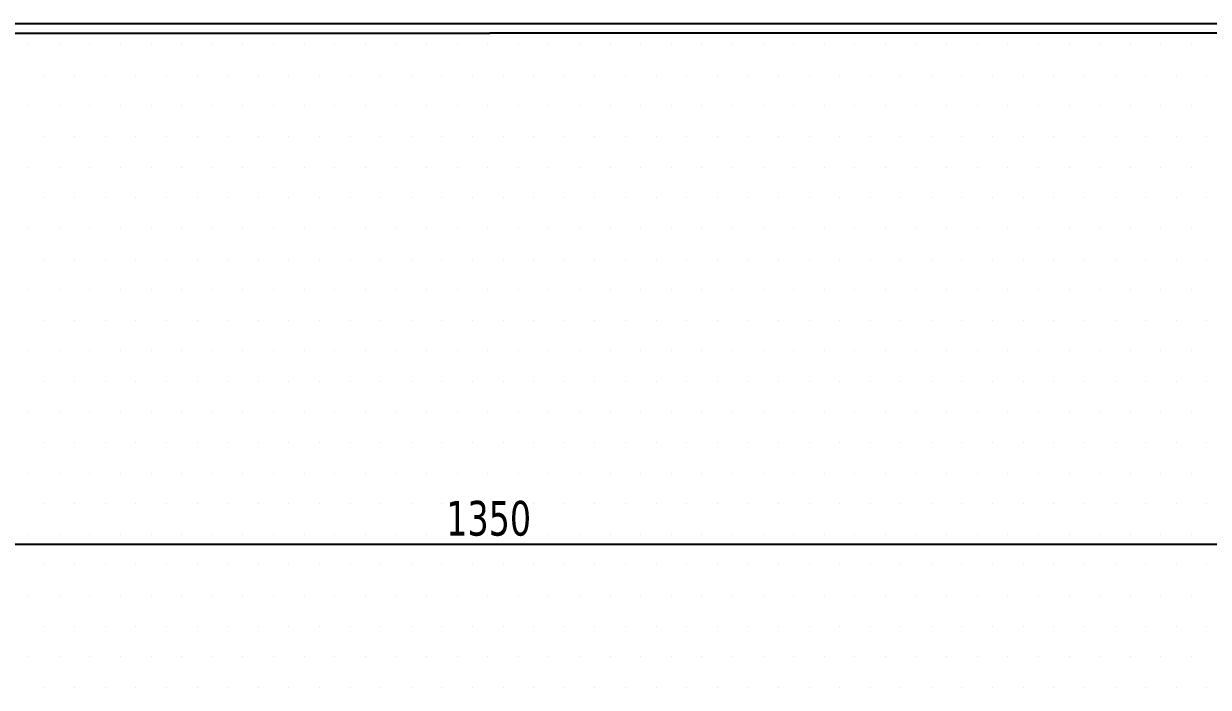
# Model space of a CAD drawing. Header units: millimetres. Extents: x 43168.9 to 43194.6, y -25545.1 to -25543.4.
# Drawn here: x 43180.0775 to 43180.2004, y -25543.9788 to -25543.9099 of the extents above; entities that cross this region are included whole.
import ezdxf

# ---------------------------------------------------------------- set-up
doc = ezdxf.new("R2010")
doc.units = ezdxf.units.MM
doc.header["$LTSCALE"] = 200
doc.linetypes.add('DASHDOT2', pattern=[0.5, 0.25, -0.125, 0, -0.125])
for name, color, linetype in [('aks_sgh', 5, 'DASHDOT2'), ('gor-2_sgh', 161, 'Continuous'), ('olcudis_sgh', 185, 'Continuous'), ('tarama-zemin_sgh', 197, 'Continuous')]:
    doc.layers.add(name, color=color, linetype=linetype)
doc.styles.add('dim', font='VERDANA.TTF', dxfattribs={"width": 0.7})

msp = doc.modelspace()

# ---------------------------------------------------------------- linework, layer by layer
at = {"layer": 'aks_sgh'}
msp.add_line((43180.52688, -25543.90991), (43179.72488, -25543.90991), dxfattribs=at)
at = {"layer": 'gor-2_sgh'}
for p in [(43179.99088, -25543.91091), (43180.26088, -25543.91091)]:
    msp.add_line(p, (43180.12588, -25543.91091), dxfattribs=at)
at = {"layer": 'olcudis_sgh'}
msp.add_line((43180.26113, -25543.96394), (43179.99063, -25543.96394), dxfattribs=at)
at = {"layer": 'tarama-zemin_sgh'}
for p, q in [((43180.07802, -25543.9121), (43180.07802, -25543.9121)), ((43180.0812, -25543.9121), (43180.0812, -25543.9121)), ((43180.08437, -25543.9121), (43180.08437, -25543.9121)), ((43180.08755, -25543.9121), (43180.08755, -25543.9121)), ((43180.09072, -25543.9121), (43180.09072, -25543.9121)), ((43180.0939, -25543.9121), (43180.0939, -25543.9121)), ((43180.09707, -25543.9121), (43180.09707, -25543.9121)), ((43180.10025, -25543.9121), (43180.10025, -25543.9121)), ((43180.10342, -25543.9121), (43180.10342, -25543.9121)), ((43180.1066, -25543.9121), (43180.1066, -25543.9121)), ((43180.10977, -25543.9121), (43180.10977, -25543.9121)), ((43180.11295, -25543.9121), (43180.11295, -25543.9121)), ((43180.11612, -25543.9121), (43180.11612, -25543.9121)), ((43180.1193, -25543.9121), (43180.1193, -25543.9121)), ((43180.12247, -25543.9121), (43180.12247, -25543.9121)), ((43180.12565, -25543.9121), (43180.12565, -25543.9121)), ((43180.12882, -25543.9121), (43180.12882, -25543.9121)), ((43180.132, -25543.9121), (43180.132, -25543.9121)), ((43180.13517, -25543.9121), (43180.13517, -25543.9121)), ((43180.13835, -25543.9121), (43180.13835, -25543.9121)), ((43180.14152, -25543.9121), (43180.14152, -25543.9121)), ((43180.1447, -25543.9121), (43180.1447, -25543.9121)), ((43180.14787, -25543.9121), (43180.14787, -25543.9121)), ((43180.15105, -25543.9121), (43180.15105, -25543.9121)), ((43180.15422, -25543.9121), (43180.15422, -25543.9121)), ((43180.1574, -25543.9121), (43180.1574, -25543.9121)), ((43180.16057, -25543.9121), (43180.16057, -25543.9121)), ((43180.16375, -25543.9121), (43180.16375, -25543.9121)), ((43180.16692, -25543.9121), (43180.16692, -25543.9121)), ((43180.1701, -25543.9121), (43180.1701, -25543.9121)), ((43180.17327, -25543.9121), (43180.17327, -25543.9121)), ((43180.17645, -25543.9121), (43180.17645, -25543.9121)), ((43180.17962, -25543.9121), (43180.17962, -25543.9121)), ((43180.1828, -25543.9121), (43180.1828, -25543.9121)), ((43180.18597, -25543.9121), (43180.18597, -25543.9121)), ((43180.18915, -25543.9121), (43180.18915, -25543.9121)), ((43180.19232, -25543.9121), (43180.19232, -25543.9121)), ((43180.1955, -25543.9121), (43180.1955, -25543.9121)), ((43180.19867, -25543.9121), (43180.19867, -25543.9121)), ((43180.07961, -25543.91528), (43180.07961, -25543.91528)), ((43180.08279, -25543.91528), (43180.08279, -25543.91528)), ((43180.08596, -25543.91528), (43180.08596, -25543.91528)), ((43180.08914, -25543.91528), (43180.08914, -25543.91528)), ((43180.09231, -25543.91528), (43180.09231, -25543.91528)), ((43180.09549, -25543.91528), (43180.09549, -25543.91528)), ((43180.09866, -25543.91528), (43180.09866, -25543.91528)), ((43180.10184, -25543.91528), (43180.10184, -25543.91528)), ((43180.10501, -25543.91528), (43180.10501, -25543.91528)), ((43180.10819, -25543.91528), (43180.10819, -25543.91528)), ((43180.11136, -25543.91528), (43180.11136, -25543.91528)), ((43180.11454, -25543.91528), (43180.11454, -25543.91528)), ((43180.11771, -25543.91528), (43180.11771, -25543.91528)), ((43180.12089, -25543.91528), (43180.12089, -25543.91528)), ((43180.12406, -25543.91528), (43180.12406, -25543.91528)), ((43180.12724, -25543.91528), (43180.12724, -25543.91528)), ((43180.13041, -25543.91528), (43180.13041, -25543.91528)), ((43180.13359, -25543.91528), (43180.13359, -25543.91528)), ((43180.13676, -25543.91528), (43180.13676, -25543.91528)), ((43180.13994, -25543.91528), (43180.13994, -25543.91528)), ((43180.14311, -25543.91528), (43180.14311, -25543.91528)), ((43180.14629, -25543.91528), (43180.14629, -25543.91528)), ((43180.14946, -25543.91528), (43180.14946, -25543.91528)), ((43180.15264, -25543.91528), (43180.15264, -25543.91528)), ((43180.15581, -25543.91528), (43180.15581, -25543.91528)), ((43180.15899, -25543.91528), (43180.15899, -25543.91528)), ((43180.16216, -25543.91528), (43180.16216, -25543.91528)), ((43180.16534, -25543.91528), (43180.16534, -25543.91528)), ((43180.16851, -25543.91528), (43180.16851, -25543.91528)), ((43180.17169, -25543.91528), (43180.17169, -25543.91528)), ((43180.17486, -25543.91528), (43180.17486, -25543.91528)), ((43180.17804, -25543.91528), (43180.17804, -25543.91528)), ((43180.18121, -25543.91528), (43180.18121, -25543.91528)), ((43180.18439, -25543.91528), (43180.18439, -25543.91528)), ((43180.18756, -25543.91528), (43180.18756, -25543.91528)), ((43180.19074, -25543.91528), (43180.19074, -25543.91528)), ((43180.19391, -25543.91528), (43180.19391, -25543.91528)), ((43180.19709, -25543.91528), (43180.19709, -25543.91528)), ((43180.20026, -25543.91528), (43180.20026, -25543.91528)), ((43180.07802, -25543.91845), (43180.07802, -25543.91845)), ((43180.0812, -25543.91845), (43180.0812, -25543.91845)), ((43180.08437, -25543.91845), (43180.08437, -25543.91845)), ((43180.08755, -25543.91845), (43180.08755, -25543.91845)), ((43180.09072, -25543.91845), (43180.09072, -25543.91845)), ((43180.0939, -25543.91845), (43180.0939, -25543.91845)), ((43180.09707, -25543.91845), (43180.09707, -25543.91845)), ((43180.10025, -25543.91845), (43180.10025, -25543.91845)), ((43180.10342, -25543.91845), (43180.10342, -25543.91845)), ((43180.1066, -25543.91845), (43180.1066, -25543.91845)), ((43180.10977, -25543.91845), (43180.10977, -25543.91845)), ((43180.11295, -25543.91845), (43180.11295, -25543.91845)), ((43180.11612, -25543.91845), (43180.11612, -25543.91845)), ((43180.1193, -25543.91845), (43180.1193, -25543.91845)), ((43180.12247, -25543.91845), (43180.12247, -25543.91845)), ((43180.12565, -25543.91845), (43180.12565, -25543.91845)), ((43180.12882, -25543.91845), (43180.12882, -25543.91845)), ((43180.132, -25543.91845), (43180.132, -25543.91845)), ((43180.13517, -25543.91845), (43180.13517, -25543.91845)), ((43180.13835, -25543.91845), (43180.13835, -25543.91845)), ((43180.14152, -25543.91845), (43180.14152, -25543.91845)), ((43180.1447, -25543.91845), (43180.1447, -25543.91845)), ((43180.14787, -25543.91845), (43180.14787, -25543.91845)), ((43180.15105, -25543.91845), (43180.15105, -25543.91845)), ((43180.15422, -25543.91845), (43180.15422, -25543.91845)), ((43180.1574, -25543.91845), (43180.1574, -25543.91845)), ((43180.16057, -25543.91845), (43180.16057, -25543.91845)), ((43180.16375, -25543.91845), (43180.16375, -25543.91845)), ((43180.16692, -25543.91845), (43180.16692, -25543.91845)), ((43180.1701, -25543.91845), (43180.1701, -25543.91845)), ((43180.17327, -25543.91845), (43180.17327, -25543.91845)), ((43180.17645, -25543.91845), (43180.17645, -25543.91845)), ((43180.17962, -25543.91845), (43180.17962, -25543.91845)), ((43180.1828, -25543.91845), (43180.1828, -25543.91845)), ((43180.18597, -25543.91845), (43180.18597, -25543.91845)), ((43180.18915, -25543.91845), (43180.18915, -25543.91845)), ((43180.19232, -25543.91845), (43180.19232, -25543.91845)), ((43180.1955, -25543.91845), (43180.1955, -25543.91845)), ((43180.19867, -25543.91845), (43180.19867, -25543.91845)), ((43180.07961, -25543.92163), (43180.07961, -25543.92163)), ((43180.08279, -25543.92163), (43180.08279, -25543.92163)), ((43180.08596, -25543.92163), (43180.08596, -25543.92163)), ((43180.08914, -25543.92163), (43180.08914, -25543.92163)), ((43180.09231, -25543.92163), (43180.09231, -25543.92163)), ((43180.09549, -25543.92163), (43180.09549, -25543.92163)), ((43180.09866, -25543.92163), (43180.09866, -25543.92163)), ((43180.10184, -25543.92163), (43180.10184, -25543.92163)), ((43180.10501, -25543.92163), (43180.10501, -25543.92163)), ((43180.10819, -25543.92163), (43180.10819, -25543.92163)), ((43180.11136, -25543.92163), (43180.11136, -25543.92163)), ((43180.11454, -25543.92163), (43180.11454, -25543.92163)), ((43180.11771, -25543.92163), (43180.11771, -25543.92163)), ((43180.12089, -25543.92163), (43180.12089, -25543.92163)), ((43180.12406, -25543.92163), (43180.12406, -25543.92163)), ((43180.12724, -25543.92163), (43180.12724, -25543.92163)), ((43180.13041, -25543.92163), (43180.13041, -25543.92163)), ((43180.13359, -25543.92163), (43180.13359, -25543.92163)), ((43180.13676, -25543.92163), (43180.13676, -25543.92163)), ((43180.13994, -25543.92163), (43180.13994, -25543.92163)), ((43180.14311, -25543.92163), (43180.14311, -25543.92163)), ((43180.14629, -25543.92163), (43180.14629, -25543.92163)), ((43180.14946, -25543.92163), (43180.14946, -25543.92163)), ((43180.15264, -25543.92163), (43180.15264, -25543.92163)), ((43180.15581, -25543.92163), (43180.15581, -25543.92163)), ((43180.15899, -25543.92163), (43180.15899, -25543.92163)), ((43180.16216, -25543.92163), (43180.16216, -25543.92163)), ((43180.16534, -25543.92163), (43180.16534, -25543.92163)), ((43180.16851, -25543.92163), (43180.16851, -25543.92163)), ((43180.17169, -25543.92163), (43180.17169, -25543.92163)), ((43180.17486, -25543.92163), (43180.17486, -25543.92163)), ((43180.17804, -25543.92163), (43180.17804, -25543.92163)), ((43180.18121, -25543.92163), (43180.18121, -25543.92163)), ((43180.18439, -25543.92163), (43180.18439, -25543.92163)), ((43180.18756, -25543.92163), (43180.18756, -25543.92163)), ((43180.19074, -25543.92163), (43180.19074, -25543.92163)), ((43180.19391, -25543.92163), (43180.19391, -25543.92163)), ((43180.19709, -25543.92163), (43180.19709, -25543.92163)), ((43180.20026, -25543.92163), (43180.20026, -25543.92163)), ((43180.07802, -25543.9248), (43180.07802, -25543.9248)), ((43180.0812, -25543.9248), (43180.0812, -25543.9248)), ((43180.08437, -25543.9248), (43180.08437, -25543.9248)), ((43180.08755, -25543.9248), (43180.08755, -25543.9248)), ((43180.09072, -25543.9248), (43180.09072, -25543.9248)), ((43180.0939, -25543.9248), (43180.0939, -25543.9248)), ((43180.09707, -25543.9248), (43180.09707, -25543.9248)), ((43180.10025, -25543.9248), (43180.10025, -25543.9248)), ((43180.10342, -25543.9248), (43180.10342, -25543.9248)), ((43180.1066, -25543.9248), (43180.1066, -25543.9248)), ((43180.10977, -25543.9248), (43180.10977, -25543.9248)), ((43180.11295, -25543.9248), (43180.11295, -25543.9248)), ((43180.11612, -25543.9248), (43180.11612, -25543.9248)), ((43180.1193, -25543.9248), (43180.1193, -25543.9248)), ((43180.12247, -25543.9248), (43180.12247, -25543.9248)), ((43180.12565, -25543.9248), (43180.12565, -25543.9248)), ((43180.12882, -25543.9248), (43180.12882, -25543.9248)), ((43180.132, -25543.9248), (43180.132, -25543.9248)), ((43180.13517, -25543.9248), (43180.13517, -25543.9248)), ((43180.13835, -25543.9248), (43180.13835, -25543.9248)), ((43180.14152, -25543.9248), (43180.14152, -25543.9248)), ((43180.1447, -25543.9248), (43180.1447, -25543.9248)), ((43180.14787, -25543.9248), (43180.14787, -25543.9248)), ((43180.15105, -25543.9248), (43180.15105, -25543.9248)), ((43180.15422, -25543.9248), (43180.15422, -25543.9248)), ((43180.1574, -25543.9248), (43180.1574, -25543.9248)), ((43180.16057, -25543.9248), (43180.16057, -25543.9248)), ((43180.16375, -25543.9248), (43180.16375, -25543.9248)), ((43180.16692, -25543.9248), (43180.16692, -25543.9248)), ((43180.1701, -25543.9248), (43180.1701, -25543.9248)), ((43180.17327, -25543.9248), (43180.17327, -25543.9248)), ((43180.17645, -25543.9248), (43180.17645, -25543.9248)), ((43180.17962, -25543.9248), (43180.17962, -25543.9248)), ((43180.1828, -25543.9248), (43180.1828, -25543.9248)), ((43180.18597, -25543.9248), (43180.18597, -25543.9248)), ((43180.18915, -25543.9248), (43180.18915, -25543.9248)), ((43180.19232, -25543.9248), (43180.19232, -25543.9248)), ((43180.1955, -25543.9248), (43180.1955, -25543.9248)), ((43180.19867, -25543.9248), (43180.19867, -25543.9248)), ((43180.07961, -25543.92798), (43180.07961, -25543.92798)), ((43180.08279, -25543.92798), (43180.08279, -25543.92798)), ((43180.08596, -25543.92798), (43180.08596, -25543.92798)), ((43180.08914, -25543.92798), (43180.08914, -25543.92798)), ((43180.09231, -25543.92798), (43180.09231, -25543.92798)), ((43180.09549, -25543.92798), (43180.09549, -25543.92798)), ((43180.09866, -25543.92798), (43180.09866, -25543.92798)), ((43180.10184, -25543.92798), (43180.10184, -25543.92798)), ((43180.10501, -25543.92798), (43180.10501, -25543.92798)), ((43180.10819, -25543.92798), (43180.10819, -25543.92798)), ((43180.11136, -25543.92798), (43180.11136, -25543.92798)), ((43180.11454, -25543.92798), (43180.11454, -25543.92798)), ((43180.11771, -25543.92798), (43180.11771, -25543.92798)), ((43180.12089, -25543.92798), (43180.12089, -25543.92798)), ((43180.12406, -25543.92798), (43180.12406, -25543.92798)), ((43180.12724, -25543.92798), (43180.12724, -25543.92798)), ((43180.13041, -25543.92798), (43180.13041, -25543.92798)), ((43180.13359, -25543.92798), (43180.13359, -25543.92798)), ((43180.13676, -25543.92798), (43180.13676, -25543.92798)), ((43180.13994, -25543.92798), (43180.13994, -25543.92798)), ((43180.14311, -25543.92798), (43180.14311, -25543.92798)), ((43180.14629, -25543.92798), (43180.14629, -25543.92798)), ((43180.14946, -25543.92798), (43180.14946, -25543.92798)), ((43180.15264, -25543.92798), (43180.15264, -25543.92798)), ((43180.15581, -25543.92798), (43180.15581, -25543.92798)), ((43180.15899, -25543.92798), (43180.15899, -25543.92798)), ((43180.16216, -25543.92798), (43180.16216, -25543.92798)), ((43180.16534, -25543.92798), (43180.16534, -25543.92798)), ((43180.16851, -25543.92798), (43180.16851, -25543.92798)), ((43180.17169, -25543.92798), (43180.17169, -25543.92798)), ((43180.17486, -25543.92798), (43180.17486, -25543.92798)), ((43180.17804, -25543.92798), (43180.17804, -25543.92798)), ((43180.18121, -25543.92798), (43180.18121, -25543.92798)), ((43180.18439, -25543.92798), (43180.18439, -25543.92798)), ((43180.18756, -25543.92798), (43180.18756, -25543.92798)), ((43180.19074, -25543.92798), (43180.19074, -25543.92798)), ((43180.19391, -25543.92798), (43180.19391, -25543.92798)), ((43180.19709, -25543.92798), (43180.19709, -25543.92798)), ((43180.20026, -25543.92798), (43180.20026, -25543.92798)), ((43180.07802, -25543.93115), (43180.07802, -25543.93115)), ((43180.0812, -25543.93115), (43180.0812, -25543.93115)), ((43180.08437, -25543.93115), (43180.08437, -25543.93115)), ((43180.08755, -25543.93115), (43180.08755, -25543.93115)), ((43180.09072, -25543.93115), (43180.09072, -25543.93115)), ((43180.0939, -25543.93115), (43180.0939, -25543.93115)), ((43180.09707, -25543.93115), (43180.09707, -25543.93115)), ((43180.10025, -25543.93115), (43180.10025, -25543.93115)), ((43180.10342, -25543.93115), (43180.10342, -25543.93115)), ((43180.1066, -25543.93115), (43180.1066, -25543.93115)), ((43180.10977, -25543.93115), (43180.10977, -25543.93115)), ((43180.11295, -25543.93115), (43180.11295, -25543.93115)), ((43180.11612, -25543.93115), (43180.11612, -25543.93115)), ((43180.1193, -25543.93115), (43180.1193, -25543.93115)), ((43180.12247, -25543.93115), (43180.12247, -25543.93115)), ((43180.12565, -25543.93115), (43180.12565, -25543.93115)), ((43180.12882, -25543.93115), (43180.12882, -25543.93115)), ((43180.132, -25543.93115), (43180.132, -25543.93115)), ((43180.13517, -25543.93115), (43180.13517, -25543.93115)), ((43180.13835, -25543.93115), (43180.13835, -25543.93115)), ((43180.14152, -25543.93115), (43180.14152, -25543.93115)), ((43180.1447, -25543.93115), (43180.1447, -25543.93115)), ((43180.14787, -25543.93115), (43180.14787, -25543.93115)), ((43180.15105, -25543.93115), (43180.15105, -25543.93115)), ((43180.15422, -25543.93115), (43180.15422, -25543.93115)), ((43180.1574, -25543.93115), (43180.1574, -25543.93115)), ((43180.16057, -25543.93115), (43180.16057, -25543.93115)), ((43180.16375, -25543.93115), (43180.16375, -25543.93115)), ((43180.16692, -25543.93115), (43180.16692, -25543.93115)), ((43180.1701, -25543.93115), (43180.1701, -25543.93115)), ((43180.17327, -25543.93115), (43180.17327, -25543.93115)), ((43180.17645, -25543.93115), (43180.17645, -25543.93115)), ((43180.17962, -25543.93115), (43180.17962, -25543.93115)), ((43180.1828, -25543.93115), (43180.1828, -25543.93115)), ((43180.18597, -25543.93115), (43180.18597, -25543.93115)), ((43180.18915, -25543.93115), (43180.18915, -25543.93115)), ((43180.19232, -25543.93115), (43180.19232, -25543.93115)), ((43180.1955, -25543.93115), (43180.1955, -25543.93115)), ((43180.19867, -25543.93115), (43180.19867, -25543.93115)), ((43180.07961, -25543.93433), (43180.07961, -25543.93433)), ((43180.08279, -25543.93433), (43180.08279, -25543.93433)), ((43180.08596, -25543.93433), (43180.08596, -25543.93433)), ((43180.08914, -25543.93433), (43180.08914, -25543.93433)), ((43180.09231, -25543.93433), (43180.09231, -25543.93433)), ((43180.09549, -25543.93433), (43180.09549, -25543.93433)), ((43180.09866, -25543.93433), (43180.09866, -25543.93433)), ((43180.10184, -25543.93433), (43180.10184, -25543.93433)), ((43180.10501, -25543.93433), (43180.10501, -25543.93433)), ((43180.10819, -25543.93433), (43180.10819, -25543.93433)), ((43180.11136, -25543.93433), (43180.11136, -25543.93433)), ((43180.11454, -25543.93433), (43180.11454, -25543.93433)), ((43180.11771, -25543.93433), (43180.11771, -25543.93433)), ((43180.12089, -25543.93433), (43180.12089, -25543.93433)), ((43180.12406, -25543.93433), (43180.12406, -25543.93433)), ((43180.12724, -25543.93433), (43180.12724, -25543.93433)), ((43180.13041, -25543.93433), (43180.13041, -25543.93433)), ((43180.13359, -25543.93433), (43180.13359, -25543.93433)), ((43180.13676, -25543.93433), (43180.13676, -25543.93433)), ((43180.13994, -25543.93433), (43180.13994, -25543.93433)), ((43180.14311, -25543.93433), (43180.14311, -25543.93433)), ((43180.14629, -25543.93433), (43180.14629, -25543.93433)), ((43180.14946, -25543.93433), (43180.14946, -25543.93433)), ((43180.15264, -25543.93433), (43180.15264, -25543.93433)), ((43180.15581, -25543.93433), (43180.15581, -25543.93433)), ((43180.15899, -25543.93433), (43180.15899, -25543.93433)), ((43180.16216, -25543.93433), (43180.16216, -25543.93433)), ((43180.16534, -25543.93433), (43180.16534, -25543.93433)), ((43180.16851, -25543.93433), (43180.16851, -25543.93433)), ((43180.17169, -25543.93433), (43180.17169, -25543.93433)), ((43180.17486, -25543.93433), (43180.17486, -25543.93433)), ((43180.17804, -25543.93433), (43180.17804, -25543.93433)), ((43180.18121, -25543.93433), (43180.18121, -25543.93433)), ((43180.18439, -25543.93433), (43180.18439, -25543.93433)), ((43180.18756, -25543.93433), (43180.18756, -25543.93433)), ((43180.19074, -25543.93433), (43180.19074, -25543.93433)), ((43180.19391, -25543.93433), (43180.19391, -25543.93433)), ((43180.19709, -25543.93433), (43180.19709, -25543.93433)), ((43180.20026, -25543.93433), (43180.20026, -25543.93433)), ((43180.07802, -25543.9375), (43180.07802, -25543.9375)), ((43180.0812, -25543.9375), (43180.0812, -25543.9375)), ((43180.08437, -25543.9375), (43180.08437, -25543.9375)), ((43180.08755, -25543.9375), (43180.08755, -25543.9375)), ((43180.09072, -25543.9375), (43180.09072, -25543.9375)), ((43180.0939, -25543.9375), (43180.0939, -25543.9375)), ((43180.09707, -25543.9375), (43180.09707, -25543.9375)), ((43180.10025, -25543.9375), (43180.10025, -25543.9375)), ((43180.10342, -25543.9375), (43180.10342, -25543.9375)), ((43180.1066, -25543.9375), (43180.1066, -25543.9375)), ((43180.10977, -25543.9375), (43180.10977, -25543.9375)), ((43180.11295, -25543.9375), (43180.11295, -25543.9375)), ((43180.11612, -25543.9375), (43180.11612, -25543.9375)), ((43180.1193, -25543.9375), (43180.1193, -25543.9375)), ((43180.12247, -25543.9375), (43180.12247, -25543.9375)), ((43180.12565, -25543.9375), (43180.12565, -25543.9375)), ((43180.12882, -25543.9375), (43180.12882, -25543.9375)), ((43180.132, -25543.9375), (43180.132, -25543.9375)), ((43180.13517, -25543.9375), (43180.13517, -25543.9375)), ((43180.13835, -25543.9375), (43180.13835, -25543.9375)), ((43180.14152, -25543.9375), (43180.14152, -25543.9375)), ((43180.1447, -25543.9375), (43180.1447, -25543.9375)), ((43180.14787, -25543.9375), (43180.14787, -25543.9375)), ((43180.15105, -25543.9375), (43180.15105, -25543.9375)), ((43180.15422, -25543.9375), (43180.15422, -25543.9375)), ((43180.1574, -25543.9375), (43180.1574, -25543.9375)), ((43180.16057, -25543.9375), (43180.16057, -25543.9375)), ((43180.16375, -25543.9375), (43180.16375, -25543.9375)), ((43180.16692, -25543.9375), (43180.16692, -25543.9375)), ((43180.1701, -25543.9375), (43180.1701, -25543.9375)), ((43180.17327, -25543.9375), (43180.17327, -25543.9375)), ((43180.17645, -25543.9375), (43180.17645, -25543.9375)), ((43180.17962, -25543.9375), (43180.17962, -25543.9375)), ((43180.1828, -25543.9375), (43180.1828, -25543.9375)), ((43180.18597, -25543.9375), (43180.18597, -25543.9375)), ((43180.18915, -25543.9375), (43180.18915, -25543.9375)), ((43180.19232, -25543.9375), (43180.19232, -25543.9375)), ((43180.1955, -25543.9375), (43180.1955, -25543.9375)), ((43180.19867, -25543.9375), (43180.19867, -25543.9375)), ((43180.07961, -25543.94068), (43180.07961, -25543.94068)), ((43180.08279, -25543.94068), (43180.08279, -25543.94068)), ((43180.08596, -25543.94068), (43180.08596, -25543.94068)), ((43180.08914, -25543.94068), (43180.08914, -25543.94068)), ((43180.09231, -25543.94068), (43180.09231, -25543.94068)), ((43180.09549, -25543.94068), (43180.09549, -25543.94068)), ((43180.09866, -25543.94068), (43180.09866, -25543.94068)), ((43180.10184, -25543.94068), (43180.10184, -25543.94068)), ((43180.10501, -25543.94068), (43180.10501, -25543.94068)), ((43180.10819, -25543.94068), (43180.10819, -25543.94068)), ((43180.11136, -25543.94068), (43180.11136, -25543.94068)), ((43180.11454, -25543.94068), (43180.11454, -25543.94068)), ((43180.11771, -25543.94068), (43180.11771, -25543.94068)), ((43180.12089, -25543.94068), (43180.12089, -25543.94068)), ((43180.12406, -25543.94068), (43180.12406, -25543.94068)), ((43180.12724, -25543.94068), (43180.12724, -25543.94068)), ((43180.13041, -25543.94068), (43180.13041, -25543.94068)), ((43180.13359, -25543.94068), (43180.13359, -25543.94068)), ((43180.13676, -25543.94068), (43180.13676, -25543.94068)), ((43180.13994, -25543.94068), (43180.13994, -25543.94068)), ((43180.14311, -25543.94068), (43180.14311, -25543.94068)), ((43180.14629, -25543.94068), (43180.14629, -25543.94068)), ((43180.14946, -25543.94068), (43180.14946, -25543.94068)), ((43180.15264, -25543.94068), (43180.15264, -25543.94068)), ((43180.15581, -25543.94068), (43180.15581, -25543.94068)), ((43180.15899, -25543.94068), (43180.15899, -25543.94068)), ((43180.16216, -25543.94068), (43180.16216, -25543.94068)), ((43180.16534, -25543.94068), (43180.16534, -25543.94068)), ((43180.16851, -25543.94068), (43180.16851, -25543.94068)), ((43180.17169, -25543.94068), (43180.17169, -25543.94068)), ((43180.17486, -25543.94068), (43180.17486, -25543.94068)), ((43180.17804, -25543.94068), (43180.17804, -25543.94068)), ((43180.18121, -25543.94068), (43180.18121, -25543.94068)), ((43180.18439, -25543.94068), (43180.18439, -25543.94068)), ((43180.18756, -25543.94068), (43180.18756, -25543.94068)), ((43180.19074, -25543.94068), (43180.19074, -25543.94068)), ((43180.19391, -25543.94068), (43180.19391, -25543.94068)), ((43180.19709, -25543.94068), (43180.19709, -25543.94068)), ((43180.20026, -25543.94068), (43180.20026, -25543.94068)), ((43180.07802, -25543.94385), (43180.07802, -25543.94385)), ((43180.0812, -25543.94385), (43180.0812, -25543.94385)), ((43180.08437, -25543.94385), (43180.08437, -25543.94385)), ((43180.08755, -25543.94385), (43180.08755, -25543.94385)), ((43180.09072, -25543.94385), (43180.09072, -25543.94385)), ((43180.0939, -25543.94385), (43180.0939, -25543.94385)), ((43180.09707, -25543.94385), (43180.09707, -25543.94385)), ((43180.10025, -25543.94385), (43180.10025, -25543.94385)), ((43180.10342, -25543.94385), (43180.10342, -25543.94385)), ((43180.1066, -25543.94385), (43180.1066, -25543.94385)), ((43180.10977, -25543.94385), (43180.10977, -25543.94385)), ((43180.11295, -25543.94385), (43180.11295, -25543.94385)), ((43180.11612, -25543.94385), (43180.11612, -25543.94385)), ((43180.1193, -25543.94385), (43180.1193, -25543.94385)), ((43180.12247, -25543.94385), (43180.12247, -25543.94385)), ((43180.12565, -25543.94385), (43180.12565, -25543.94385)), ((43180.12882, -25543.94385), (43180.12882, -25543.94385)), ((43180.132, -25543.94385), (43180.132, -25543.94385)), ((43180.13517, -25543.94385), (43180.13517, -25543.94385)), ((43180.13835, -25543.94385), (43180.13835, -25543.94385)), ((43180.14152, -25543.94385), (43180.14152, -25543.94385)), ((43180.1447, -25543.94385), (43180.1447, -25543.94385)), ((43180.14787, -25543.94385), (43180.14787, -25543.94385)), ((43180.15105, -25543.94385), (43180.15105, -25543.94385)), ((43180.15422, -25543.94385), (43180.15422, -25543.94385)), ((43180.1574, -25543.94385), (43180.1574, -25543.94385)), ((43180.16057, -25543.94385), (43180.16057, -25543.94385)), ((43180.16375, -25543.94385), (43180.16375, -25543.94385)), ((43180.16692, -25543.94385), (43180.16692, -25543.94385)), ((43180.1701, -25543.94385), (43180.1701, -25543.94385)), ((43180.17327, -25543.94385), (43180.17327, -25543.94385)), ((43180.17645, -25543.94385), (43180.17645, -25543.94385)), ((43180.17962, -25543.94385), (43180.17962, -25543.94385)), ((43180.1828, -25543.94385), (43180.1828, -25543.94385)), ((43180.18597, -25543.94385), (43180.18597, -25543.94385)), ((43180.18915, -25543.94385), (43180.18915, -25543.94385)), ((43180.19232, -25543.94385), (43180.19232, -25543.94385)), ((43180.1955, -25543.94385), (43180.1955, -25543.94385)), ((43180.19867, -25543.94385), (43180.19867, -25543.94385)), ((43180.07961, -25543.94703), (43180.07961, -25543.94703)), ((43180.08279, -25543.94703), (43180.08279, -25543.94703)), ((43180.08596, -25543.94703), (43180.08596, -25543.94703)), ((43180.08914, -25543.94703), (43180.08914, -25543.94703)), ((43180.09231, -25543.94703), (43180.09231, -25543.94703)), ((43180.09549, -25543.94703), (43180.09549, -25543.94703)), ((43180.09866, -25543.94703), (43180.09866, -25543.94703)), ((43180.10184, -25543.94703), (43180.10184, -25543.94703)), ((43180.10501, -25543.94703), (43180.10501, -25543.94703)), ((43180.10819, -25543.94703), (43180.10819, -25543.94703)), ((43180.11136, -25543.94703), (43180.11136, -25543.94703)), ((43180.11454, -25543.94703), (43180.11454, -25543.94703)), ((43180.11771, -25543.94703), (43180.11771, -25543.94703)), ((43180.12089, -25543.94703), (43180.12089, -25543.94703)), ((43180.12406, -25543.94703), (43180.12406, -25543.94703)), ((43180.12724, -25543.94703), (43180.12724, -25543.94703)), ((43180.13041, -25543.94703), (43180.13041, -25543.94703)), ((43180.13359, -25543.94703), (43180.13359, -25543.94703)), ((43180.13676, -25543.94703), (43180.13676, -25543.94703)), ((43180.13994, -25543.94703), (43180.13994, -25543.94703)), ((43180.14311, -25543.94703), (43180.14311, -25543.94703)), ((43180.14629, -25543.94703), (43180.14629, -25543.94703)), ((43180.14946, -25543.94703), (43180.14946, -25543.94703)), ((43180.15264, -25543.94703), (43180.15264, -25543.94703)), ((43180.15581, -25543.94703), (43180.15581, -25543.94703)), ((43180.15899, -25543.94703), (43180.15899, -25543.94703)), ((43180.16216, -25543.94703), (43180.16216, -25543.94703)), ((43180.16534, -25543.94703), (43180.16534, -25543.94703)), ((43180.16851, -25543.94703), (43180.16851, -25543.94703)), ((43180.17169, -25543.94703), (43180.17169, -25543.94703)), ((43180.17486, -25543.94703), (43180.17486, -25543.94703)), ((43180.17804, -25543.94703), (43180.17804, -25543.94703)), ((43180.18121, -25543.94703), (43180.18121, -25543.94703)), ((43180.18439, -25543.94703), (43180.18439, -25543.94703)), ((43180.18756, -25543.94703), (43180.18756, -25543.94703)), ((43180.19074, -25543.94703), (43180.19074, -25543.94703)), ((43180.19391, -25543.94703), (43180.19391, -25543.94703)), ((43180.19709, -25543.94703), (43180.19709, -25543.94703)), ((43180.20026, -25543.94703), (43180.20026, -25543.94703)), ((43180.07802, -25543.9502), (43180.07802, -25543.9502)), ((43180.0812, -25543.9502), (43180.0812, -25543.9502)), ((43180.08437, -25543.9502), (43180.08437, -25543.9502)), ((43180.08755, -25543.9502), (43180.08755, -25543.9502)), ((43180.09072, -25543.9502), (43180.09072, -25543.9502)), ((43180.0939, -25543.9502), (43180.0939, -25543.9502)), ((43180.09707, -25543.9502), (43180.09707, -25543.9502)), ((43180.10025, -25543.9502), (43180.10025, -25543.9502)), ((43180.10342, -25543.9502), (43180.10342, -25543.9502)), ((43180.1066, -25543.9502), (43180.1066, -25543.9502)), ((43180.10977, -25543.9502), (43180.10977, -25543.9502)), ((43180.11295, -25543.9502), (43180.11295, -25543.9502)), ((43180.11612, -25543.9502), (43180.11612, -25543.9502)), ((43180.1193, -25543.9502), (43180.1193, -25543.9502)), ((43180.12247, -25543.9502), (43180.12247, -25543.9502)), ((43180.12565, -25543.9502), (43180.12565, -25543.9502)), ((43180.12882, -25543.9502), (43180.12882, -25543.9502)), ((43180.132, -25543.9502), (43180.132, -25543.9502)), ((43180.13517, -25543.9502), (43180.13517, -25543.9502)), ((43180.13835, -25543.9502), (43180.13835, -25543.9502)), ((43180.14152, -25543.9502), (43180.14152, -25543.9502)), ((43180.1447, -25543.9502), (43180.1447, -25543.9502)), ((43180.14787, -25543.9502), (43180.14787, -25543.9502)), ((43180.15105, -25543.9502), (43180.15105, -25543.9502)), ((43180.15422, -25543.9502), (43180.15422, -25543.9502)), ((43180.1574, -25543.9502), (43180.1574, -25543.9502)), ((43180.16057, -25543.9502), (43180.16057, -25543.9502)), ((43180.16375, -25543.9502), (43180.16375, -25543.9502)), ((43180.16692, -25543.9502), (43180.16692, -25543.9502)), ((43180.1701, -25543.9502), (43180.1701, -25543.9502)), ((43180.17327, -25543.9502), (43180.17327, -25543.9502)), ((43180.17645, -25543.9502), (43180.17645, -25543.9502)), ((43180.17962, -25543.9502), (43180.17962, -25543.9502)), ((43180.1828, -25543.9502), (43180.1828, -25543.9502)), ((43180.18597, -25543.9502), (43180.18597, -25543.9502)), ((43180.18915, -25543.9502), (43180.18915, -25543.9502)), ((43180.19232, -25543.9502), (43180.19232, -25543.9502)), ((43180.1955, -25543.9502), (43180.1955, -25543.9502)), ((43180.19867, -25543.9502), (43180.19867, -25543.9502)), ((43180.07961, -25543.95338), (43180.07961, -25543.95338)), ((43180.08279, -25543.95338), (43180.08279, -25543.95338)), ((43180.08596, -25543.95338), (43180.08596, -25543.95338)), ((43180.08914, -25543.95338), (43180.08914, -25543.95338)), ((43180.09231, -25543.95338), (43180.09231, -25543.95338)), ((43180.09549, -25543.95338), (43180.09549, -25543.95338)), ((43180.09866, -25543.95338), (43180.09866, -25543.95338)), ((43180.10184, -25543.95338), (43180.10184, -25543.95338)), ((43180.10501, -25543.95338), (43180.10501, -25543.95338)), ((43180.10819, -25543.95338), (43180.10819, -25543.95338)), ((43180.11136, -25543.95338), (43180.11136, -25543.95338)), ((43180.11454, -25543.95338), (43180.11454, -25543.95338)), ((43180.11771, -25543.95338), (43180.11771, -25543.95338)), ((43180.12089, -25543.95338), (43180.12089, -25543.95338)), ((43180.12406, -25543.95338), (43180.12406, -25543.95338)), ((43180.12724, -25543.95338), (43180.12724, -25543.95338)), ((43180.13041, -25543.95338), (43180.13041, -25543.95338)), ((43180.13359, -25543.95338), (43180.13359, -25543.95338)), ((43180.13676, -25543.95338), (43180.13676, -25543.95338)), ((43180.13994, -25543.95338), (43180.13994, -25543.95338)), ((43180.14311, -25543.95338), (43180.14311, -25543.95338)), ((43180.14629, -25543.95338), (43180.14629, -25543.95338)), ((43180.14946, -25543.95338), (43180.14946, -25543.95338)), ((43180.15264, -25543.95338), (43180.15264, -25543.95338)), ((43180.15581, -25543.95338), (43180.15581, -25543.95338)), ((43180.15899, -25543.95338), (43180.15899, -25543.95338)), ((43180.16216, -25543.95338), (43180.16216, -25543.95338)), ((43180.16534, -25543.95338), (43180.16534, -25543.95338)), ((43180.16851, -25543.95338), (43180.16851, -25543.95338)), ((43180.17169, -25543.95338), (43180.17169, -25543.95338)), ((43180.17486, -25543.95338), (43180.17486, -25543.95338)), ((43180.17804, -25543.95338), (43180.17804, -25543.95338)), ((43180.18121, -25543.95338), (43180.18121, -25543.95338)), ((43180.18439, -25543.95338), (43180.18439, -25543.95338)), ((43180.18756, -25543.95338), (43180.18756, -25543.95338)), ((43180.19074, -25543.95338), (43180.19074, -25543.95338)), ((43180.19391, -25543.95338), (43180.19391, -25543.95338)), ((43180.19709, -25543.95338), (43180.19709, -25543.95338)), ((43180.20026, -25543.95338), (43180.20026, -25543.95338)), ((43180.07802, -25543.95655), (43180.07802, -25543.95655)), ((43180.0812, -25543.95655), (43180.0812, -25543.95655)), ((43180.08437, -25543.95655), (43180.08437, -25543.95655)), ((43180.08755, -25543.95655), (43180.08755, -25543.95655)), ((43180.09072, -25543.95655), (43180.09072, -25543.95655)), ((43180.0939, -25543.95655), (43180.0939, -25543.95655)), ((43180.09707, -25543.95655), (43180.09707, -25543.95655)), ((43180.10025, -25543.95655), (43180.10025, -25543.95655)), ((43180.10342, -25543.95655), (43180.10342, -25543.95655)), ((43180.1066, -25543.95655), (43180.1066, -25543.95655)), ((43180.10977, -25543.95655), (43180.10977, -25543.95655)), ((43180.11295, -25543.95655), (43180.11295, -25543.95655)), ((43180.11612, -25543.95655), (43180.11612, -25543.95655)), ((43180.1193, -25543.95655), (43180.1193, -25543.95655)), ((43180.12247, -25543.95655), (43180.12247, -25543.95655)), ((43180.12565, -25543.95655), (43180.12565, -25543.95655)), ((43180.12882, -25543.95655), (43180.12882, -25543.95655)), ((43180.132, -25543.95655), (43180.132, -25543.95655)), ((43180.13517, -25543.95655), (43180.13517, -25543.95655)), ((43180.13835, -25543.95655), (43180.13835, -25543.95655)), ((43180.14152, -25543.95655), (43180.14152, -25543.95655)), ((43180.1447, -25543.95655), (43180.1447, -25543.95655)), ((43180.14787, -25543.95655), (43180.14787, -25543.95655)), ((43180.15105, -25543.95655), (43180.15105, -25543.95655)), ((43180.15422, -25543.95655), (43180.15422, -25543.95655)), ((43180.1574, -25543.95655), (43180.1574, -25543.95655)), ((43180.16057, -25543.95655), (43180.16057, -25543.95655)), ((43180.16375, -25543.95655), (43180.16375, -25543.95655)), ((43180.16692, -25543.95655), (43180.16692, -25543.95655)), ((43180.1701, -25543.95655), (43180.1701, -25543.95655)), ((43180.17327, -25543.95655), (43180.17327, -25543.95655)), ((43180.17645, -25543.95655), (43180.17645, -25543.95655)), ((43180.17962, -25543.95655), (43180.17962, -25543.95655)), ((43180.1828, -25543.95655), (43180.1828, -25543.95655)), ((43180.18597, -25543.95655), (43180.18597, -25543.95655)), ((43180.18915, -25543.95655), (43180.18915, -25543.95655)), ((43180.19232, -25543.95655), (43180.19232, -25543.95655)), ((43180.1955, -25543.95655), (43180.1955, -25543.95655)), ((43180.19867, -25543.95655), (43180.19867, -25543.95655)), ((43180.07961, -25543.95973), (43180.07961, -25543.95973)), ((43180.08279, -25543.95973), (43180.08279, -25543.95973)), ((43180.08596, -25543.95973), (43180.08596, -25543.95973)), ((43180.08914, -25543.95973), (43180.08914, -25543.95973)), ((43180.09231, -25543.95973), (43180.09231, -25543.95973)), ((43180.09549, -25543.95973), (43180.09549, -25543.95973)), ((43180.09866, -25543.95973), (43180.09866, -25543.95973)), ((43180.10184, -25543.95973), (43180.10184, -25543.95973)), ((43180.10501, -25543.95973), (43180.10501, -25543.95973)), ((43180.10819, -25543.95973), (43180.10819, -25543.95973)), ((43180.11136, -25543.95973), (43180.11136, -25543.95973)), ((43180.11454, -25543.95973), (43180.11454, -25543.95973)), ((43180.11771, -25543.95973), (43180.11771, -25543.95973)), ((43180.12089, -25543.95973), (43180.12089, -25543.95973)), ((43180.12406, -25543.95973), (43180.12406, -25543.95973)), ((43180.12724, -25543.95973), (43180.12724, -25543.95973)), ((43180.13041, -25543.95973), (43180.13041, -25543.95973)), ((43180.13359, -25543.95973), (43180.13359, -25543.95973)), ((43180.13676, -25543.95973), (43180.13676, -25543.95973)), ((43180.13994, -25543.95973), (43180.13994, -25543.95973)), ((43180.14311, -25543.95973), (43180.14311, -25543.95973)), ((43180.14629, -25543.95973), (43180.14629, -25543.95973)), ((43180.14946, -25543.95973), (43180.14946, -25543.95973)), ((43180.15264, -25543.95973), (43180.15264, -25543.95973)), ((43180.15581, -25543.95973), (43180.15581, -25543.95973)), ((43180.15899, -25543.95973), (43180.15899, -25543.95973)), ((43180.16216, -25543.95973), (43180.16216, -25543.95973)), ((43180.16534, -25543.95973), (43180.16534, -25543.95973)), ((43180.16851, -25543.95973), (43180.16851, -25543.95973)), ((43180.17169, -25543.95973), (43180.17169, -25543.95973)), ((43180.17486, -25543.95973), (43180.17486, -25543.95973)), ((43180.17804, -25543.95973), (43180.17804, -25543.95973)), ((43180.18121, -25543.95973), (43180.18121, -25543.95973)), ((43180.18439, -25543.95973), (43180.18439, -25543.95973)), ((43180.18756, -25543.95973), (43180.18756, -25543.95973)), ((43180.19074, -25543.95973), (43180.19074, -25543.95973)), ((43180.19391, -25543.95973), (43180.19391, -25543.95973)), ((43180.19709, -25543.95973), (43180.19709, -25543.95973)), ((43180.20026, -25543.95973), (43180.20026, -25543.95973)), ((43180.07802, -25543.9629), (43180.07802, -25543.9629)), ((43180.0812, -25543.9629), (43180.0812, -25543.9629)), ((43180.08437, -25543.9629), (43180.08437, -25543.9629)), ((43180.08755, -25543.9629), (43180.08755, -25543.9629)), ((43180.09072, -25543.9629), (43180.09072, -25543.9629)), ((43180.0939, -25543.9629), (43180.0939, -25543.9629)), ((43180.09707, -25543.9629), (43180.09707, -25543.9629)), ((43180.10025, -25543.9629), (43180.10025, -25543.9629)), ((43180.10342, -25543.9629), (43180.10342, -25543.9629)), ((43180.1066, -25543.9629), (43180.1066, -25543.9629)), ((43180.10977, -25543.9629), (43180.10977, -25543.9629)), ((43180.11295, -25543.9629), (43180.11295, -25543.9629)), ((43180.11612, -25543.9629), (43180.11612, -25543.9629)), ((43180.1193, -25543.9629), (43180.1193, -25543.9629)), ((43180.12247, -25543.9629), (43180.12247, -25543.9629)), ((43180.12565, -25543.9629), (43180.12565, -25543.9629)), ((43180.12882, -25543.9629), (43180.12882, -25543.9629)), ((43180.132, -25543.9629), (43180.132, -25543.9629)), ((43180.13517, -25543.9629), (43180.13517, -25543.9629)), ((43180.13835, -25543.9629), (43180.13835, -25543.9629)), ((43180.14152, -25543.9629), (43180.14152, -25543.9629)), ((43180.1447, -25543.9629), (43180.1447, -25543.9629)), ((43180.14787, -25543.9629), (43180.14787, -25543.9629)), ((43180.15105, -25543.9629), (43180.15105, -25543.9629)), ((43180.15422, -25543.9629), (43180.15422, -25543.9629)), ((43180.1574, -25543.9629), (43180.1574, -25543.9629)), ((43180.16057, -25543.9629), (43180.16057, -25543.9629)), ((43180.16375, -25543.9629), (43180.16375, -25543.9629)), ((43180.16692, -25543.9629), (43180.16692, -25543.9629)), ((43180.1701, -25543.9629), (43180.1701, -25543.9629)), ((43180.17327, -25543.9629), (43180.17327, -25543.9629)), ((43180.17645, -25543.9629), (43180.17645, -25543.9629)), ((43180.17962, -25543.9629), (43180.17962, -25543.9629)), ((43180.1828, -25543.9629), (43180.1828, -25543.9629)), ((43180.18597, -25543.9629), (43180.18597, -25543.9629)), ((43180.18915, -25543.9629), (43180.18915, -25543.9629)), ((43180.19232, -25543.9629), (43180.19232, -25543.9629)), ((43180.1955, -25543.9629), (43180.1955, -25543.9629)), ((43180.19867, -25543.9629), (43180.19867, -25543.9629)), ((43180.07961, -25543.96608), (43180.07961, -25543.96608)), ((43180.08279, -25543.96608), (43180.08279, -25543.96608)), ((43180.08596, -25543.96608), (43180.08596, -25543.96608)), ((43180.08914, -25543.96608), (43180.08914, -25543.96608)), ((43180.09231, -25543.96608), (43180.09231, -25543.96608)), ((43180.09549, -25543.96608), (43180.09549, -25543.96608)), ((43180.09866, -25543.96608), (43180.09866, -25543.96608)), ((43180.10184, -25543.96608), (43180.10184, -25543.96608)), ((43180.10501, -25543.96608), (43180.10501, -25543.96608)), ((43180.10819, -25543.96608), (43180.10819, -25543.96608)), ((43180.11136, -25543.96608), (43180.11136, -25543.96608)), ((43180.11454, -25543.96608), (43180.11454, -25543.96608)), ((43180.11771, -25543.96608), (43180.11771, -25543.96608)), ((43180.12089, -25543.96608), (43180.12089, -25543.96608)), ((43180.12406, -25543.96608), (43180.12406, -25543.96608)), ((43180.12724, -25543.96608), (43180.12724, -25543.96608)), ((43180.13041, -25543.96608), (43180.13041, -25543.96608)), ((43180.13359, -25543.96608), (43180.13359, -25543.96608)), ((43180.13676, -25543.96608), (43180.13676, -25543.96608)), ((43180.13994, -25543.96608), (43180.13994, -25543.96608)), ((43180.14311, -25543.96608), (43180.14311, -25543.96608)), ((43180.14629, -25543.96608), (43180.14629, -25543.96608)), ((43180.14946, -25543.96608), (43180.14946, -25543.96608)), ((43180.15264, -25543.96608), (43180.15264, -25543.96608)), ((43180.15581, -25543.96608), (43180.15581, -25543.96608)), ((43180.15899, -25543.96608), (43180.15899, -25543.96608)), ((43180.16216, -25543.96608), (43180.16216, -25543.96608)), ((43180.16534, -25543.96608), (43180.16534, -25543.96608)), ((43180.16851, -25543.96608), (43180.16851, -25543.96608)), ((43180.17169, -25543.96608), (43180.17169, -25543.96608)), ((43180.17486, -25543.96608), (43180.17486, -25543.96608)), ((43180.17804, -25543.96608), (43180.17804, -25543.96608)), ((43180.18121, -25543.96608), (43180.18121, -25543.96608)), ((43180.18439, -25543.96608), (43180.18439, -25543.96608)), ((43180.18756, -25543.96608), (43180.18756, -25543.96608)), ((43180.19074, -25543.96608), (43180.19074, -25543.96608)), ((43180.19391, -25543.96608), (43180.19391, -25543.96608)), ((43180.19709, -25543.96608), (43180.19709, -25543.96608)), ((43180.20026, -25543.96608), (43180.20026, -25543.96608)), ((43180.07802, -25543.96925), (43180.07802, -25543.96925)), ((43180.0812, -25543.96925), (43180.0812, -25543.96925)), ((43180.08437, -25543.96925), (43180.08437, -25543.96925)), ((43180.08755, -25543.96925), (43180.08755, -25543.96925)), ((43180.09072, -25543.96925), (43180.09072, -25543.96925)), ((43180.0939, -25543.96925), (43180.0939, -25543.96925)), ((43180.09707, -25543.96925), (43180.09707, -25543.96925)), ((43180.10025, -25543.96925), (43180.10025, -25543.96925)), ((43180.10342, -25543.96925), (43180.10342, -25543.96925)), ((43180.1066, -25543.96925), (43180.1066, -25543.96925)), ((43180.10977, -25543.96925), (43180.10977, -25543.96925)), ((43180.11295, -25543.96925), (43180.11295, -25543.96925)), ((43180.11612, -25543.96925), (43180.11612, -25543.96925)), ((43180.1193, -25543.96925), (43180.1193, -25543.96925)), ((43180.12247, -25543.96925), (43180.12247, -25543.96925)), ((43180.12565, -25543.96925), (43180.12565, -25543.96925)), ((43180.12882, -25543.96925), (43180.12882, -25543.96925)), ((43180.132, -25543.96925), (43180.132, -25543.96925)), ((43180.13517, -25543.96925), (43180.13517, -25543.96925)), ((43180.13835, -25543.96925), (43180.13835, -25543.96925)), ((43180.14152, -25543.96925), (43180.14152, -25543.96925)), ((43180.1447, -25543.96925), (43180.1447, -25543.96925)), ((43180.14787, -25543.96925), (43180.14787, -25543.96925)), ((43180.15105, -25543.96925), (43180.15105, -25543.96925)), ((43180.15422, -25543.96925), (43180.15422, -25543.96925)), ((43180.1574, -25543.96925), (43180.1574, -25543.96925)), ((43180.16057, -25543.96925), (43180.16057, -25543.96925)), ((43180.16375, -25543.96925), (43180.16375, -25543.96925)), ((43180.16692, -25543.96925), (43180.16692, -25543.96925)), ((43180.1701, -25543.96925), (43180.1701, -25543.96925)), ((43180.17327, -25543.96925), (43180.17327, -25543.96925)), ((43180.17645, -25543.96925), (43180.17645, -25543.96925)), ((43180.17962, -25543.96925), (43180.17962, -25543.96925)), ((43180.1828, -25543.96925), (43180.1828, -25543.96925)), ((43180.18597, -25543.96925), (43180.18597, -25543.96925)), ((43180.18915, -25543.96925), (43180.18915, -25543.96925)), ((43180.19232, -25543.96925), (43180.19232, -25543.96925)), ((43180.1955, -25543.96925), (43180.1955, -25543.96925)), ((43180.19867, -25543.96925), (43180.19867, -25543.96925)), ((43180.07961, -25543.97243), (43180.07961, -25543.97243)), ((43180.08279, -25543.97243), (43180.08279, -25543.97243)), ((43180.08596, -25543.97243), (43180.08596, -25543.97243)), ((43180.08914, -25543.97243), (43180.08914, -25543.97243)), ((43180.09231, -25543.97243), (43180.09231, -25543.97243)), ((43180.09549, -25543.97243), (43180.09549, -25543.97243)), ((43180.09866, -25543.97243), (43180.09866, -25543.97243)), ((43180.10184, -25543.97243), (43180.10184, -25543.97243)), ((43180.10501, -25543.97243), (43180.10501, -25543.97243)), ((43180.10819, -25543.97243), (43180.10819, -25543.97243)), ((43180.11136, -25543.97243), (43180.11136, -25543.97243)), ((43180.11454, -25543.97243), (43180.11454, -25543.97243)), ((43180.11771, -25543.97243), (43180.11771, -25543.97243)), ((43180.12089, -25543.97243), (43180.12089, -25543.97243)), ((43180.12406, -25543.97243), (43180.12406, -25543.97243)), ((43180.12724, -25543.97243), (43180.12724, -25543.97243)), ((43180.13041, -25543.97243), (43180.13041, -25543.97243)), ((43180.13359, -25543.97243), (43180.13359, -25543.97243)), ((43180.13676, -25543.97243), (43180.13676, -25543.97243)), ((43180.13994, -25543.97243), (43180.13994, -25543.97243)), ((43180.14311, -25543.97243), (43180.14311, -25543.97243)), ((43180.14629, -25543.97243), (43180.14629, -25543.97243)), ((43180.14946, -25543.97243), (43180.14946, -25543.97243)), ((43180.15264, -25543.97243), (43180.15264, -25543.97243)), ((43180.15581, -25543.97243), (43180.15581, -25543.97243)), ((43180.15899, -25543.97243), (43180.15899, -25543.97243)), ((43180.16216, -25543.97243), (43180.16216, -25543.97243)), ((43180.16534, -25543.97243), (43180.16534, -25543.97243)), ((43180.16851, -25543.97243), (43180.16851, -25543.97243)), ((43180.17169, -25543.97243), (43180.17169, -25543.97243)), ((43180.17486, -25543.97243), (43180.17486, -25543.97243)), ((43180.17804, -25543.97243), (43180.17804, -25543.97243)), ((43180.18121, -25543.97243), (43180.18121, -25543.97243)), ((43180.18439, -25543.97243), (43180.18439, -25543.97243)), ((43180.18756, -25543.97243), (43180.18756, -25543.97243)), ((43180.19074, -25543.97243), (43180.19074, -25543.97243)), ((43180.19391, -25543.97243), (43180.19391, -25543.97243)), ((43180.19709, -25543.97243), (43180.19709, -25543.97243)), ((43180.20026, -25543.97243), (43180.20026, -25543.97243)), ((43180.07802, -25543.9756), (43180.07802, -25543.9756)), ((43180.0812, -25543.9756), (43180.0812, -25543.9756)), ((43180.08437, -25543.9756), (43180.08437, -25543.9756)), ((43180.08755, -25543.9756), (43180.08755, -25543.9756)), ((43180.09072, -25543.9756), (43180.09072, -25543.9756)), ((43180.0939, -25543.9756), (43180.0939, -25543.9756)), ((43180.09707, -25543.9756), (43180.09707, -25543.9756)), ((43180.10025, -25543.9756), (43180.10025, -25543.9756)), ((43180.10342, -25543.9756), (43180.10342, -25543.9756)), ((43180.1066, -25543.9756), (43180.1066, -25543.9756)), ((43180.10977, -25543.9756), (43180.10977, -25543.9756)), ((43180.11295, -25543.9756), (43180.11295, -25543.9756)), ((43180.11612, -25543.9756), (43180.11612, -25543.9756)), ((43180.1193, -25543.9756), (43180.1193, -25543.9756)), ((43180.12247, -25543.9756), (43180.12247, -25543.9756)), ((43180.12565, -25543.9756), (43180.12565, -25543.9756)), ((43180.12882, -25543.9756), (43180.12882, -25543.9756)), ((43180.132, -25543.9756), (43180.132, -25543.9756)), ((43180.13517, -25543.9756), (43180.13517, -25543.9756)), ((43180.13835, -25543.9756), (43180.13835, -25543.9756)), ((43180.14152, -25543.9756), (43180.14152, -25543.9756)), ((43180.1447, -25543.9756), (43180.1447, -25543.9756)), ((43180.14787, -25543.9756), (43180.14787, -25543.9756)), ((43180.15105, -25543.9756), (43180.15105, -25543.9756)), ((43180.15422, -25543.9756), (43180.15422, -25543.9756)), ((43180.1574, -25543.9756), (43180.1574, -25543.9756)), ((43180.16057, -25543.9756), (43180.16057, -25543.9756)), ((43180.16375, -25543.9756), (43180.16375, -25543.9756)), ((43180.16692, -25543.9756), (43180.16692, -25543.9756)), ((43180.1701, -25543.9756), (43180.1701, -25543.9756)), ((43180.17327, -25543.9756), (43180.17327, -25543.9756)), ((43180.17645, -25543.9756), (43180.17645, -25543.9756)), ((43180.17962, -25543.9756), (43180.17962, -25543.9756)), ((43180.1828, -25543.9756), (43180.1828, -25543.9756)), ((43180.18597, -25543.9756), (43180.18597, -25543.9756)), ((43180.18915, -25543.9756), (43180.18915, -25543.9756)), ((43180.19232, -25543.9756), (43180.19232, -25543.9756)), ((43180.1955, -25543.9756), (43180.1955, -25543.9756)), ((43180.19867, -25543.9756), (43180.19867, -25543.9756)), ((43180.07961, -25543.97878), (43180.07961, -25543.97878)), ((43180.08279, -25543.97878), (43180.08279, -25543.97878)), ((43180.08596, -25543.97878), (43180.08596, -25543.97878)), ((43180.08914, -25543.97878), (43180.08914, -25543.97878)), ((43180.09231, -25543.97878), (43180.09231, -25543.97878)), ((43180.09549, -25543.97878), (43180.09549, -25543.97878)), ((43180.09866, -25543.97878), (43180.09866, -25543.97878)), ((43180.10184, -25543.97878), (43180.10184, -25543.97878)), ((43180.10501, -25543.97878), (43180.10501, -25543.97878)), ((43180.10819, -25543.97878), (43180.10819, -25543.97878)), ((43180.11136, -25543.97878), (43180.11136, -25543.97878)), ((43180.11454, -25543.97878), (43180.11454, -25543.97878)), ((43180.11771, -25543.97878), (43180.11771, -25543.97878)), ((43180.12089, -25543.97878), (43180.12089, -25543.97878)), ((43180.12406, -25543.97878), (43180.12406, -25543.97878)), ((43180.12724, -25543.97878), (43180.12724, -25543.97878)), ((43180.13041, -25543.97878), (43180.13041, -25543.97878)), ((43180.13359, -25543.97878), (43180.13359, -25543.97878)), ((43180.13676, -25543.97878), (43180.13676, -25543.97878)), ((43180.13994, -25543.97878), (43180.13994, -25543.97878)), ((43180.14311, -25543.97878), (43180.14311, -25543.97878)), ((43180.14629, -25543.97878), (43180.14629, -25543.97878)), ((43180.14946, -25543.97878), (43180.14946, -25543.97878)), ((43180.15264, -25543.97878), (43180.15264, -25543.97878)), ((43180.15581, -25543.97878), (43180.15581, -25543.97878)), ((43180.15899, -25543.97878), (43180.15899, -25543.97878)), ((43180.16216, -25543.97878), (43180.16216, -25543.97878)), ((43180.16534, -25543.97878), (43180.16534, -25543.97878)), ((43180.16851, -25543.97878), (43180.16851, -25543.97878)), ((43180.17169, -25543.97878), (43180.17169, -25543.97878)), ((43180.17486, -25543.97878), (43180.17486, -25543.97878)), ((43180.17804, -25543.97878), (43180.17804, -25543.97878)), ((43180.18121, -25543.97878), (43180.18121, -25543.97878)), ((43180.18439, -25543.97878), (43180.18439, -25543.97878)), ((43180.18756, -25543.97878), (43180.18756, -25543.97878)), ((43180.19074, -25543.97878), (43180.19074, -25543.97878)), ((43180.19391, -25543.97878), (43180.19391, -25543.97878)), ((43180.19709, -25543.97878), (43180.19709, -25543.97878)), ((43180.20026, -25543.97878), (43180.20026, -25543.97878))]:
    msp.add_line(p, q, dxfattribs=at)

# ---------------------------------------------------------------- texts
at = {"layer": 'olcudis_sgh', "color": 2, "style": 'dim', "width": 0.7}
msp.add_text('1350', height=0.0036, dxfattribs=at).set_placement((43180.12135, -25543.96303))

doc.saveas('drawing.dxf')
